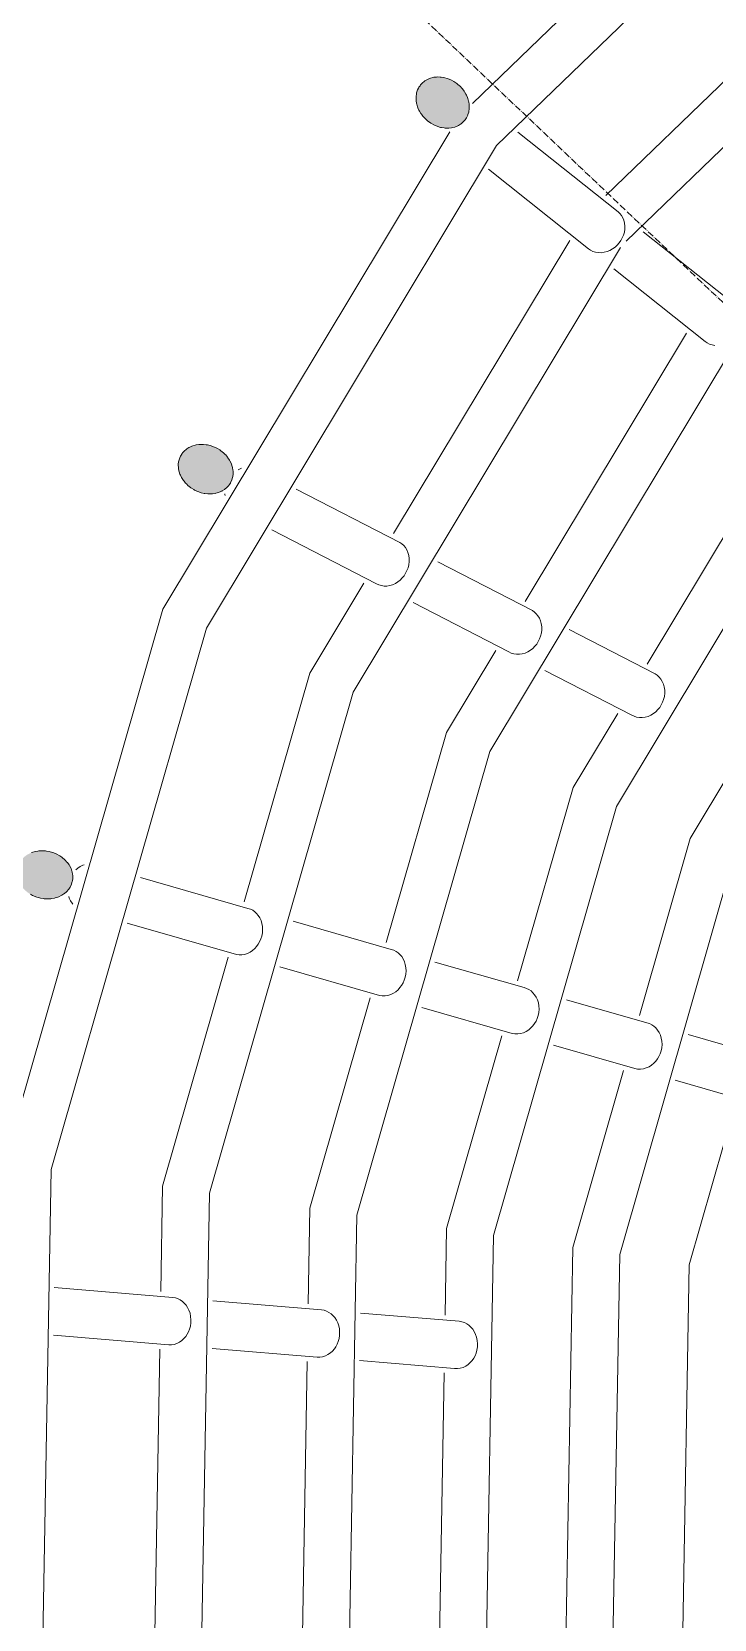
# Model space of a CAD drawing. Header units: millimetres. Extents: x -100577 to 287200, y -212120 to 238461.
# Drawn here: x 57379 to 57638, y 47316 to 47919 of the extents above; entities that cross this region are included whole.
import ezdxf

# ---------------------------------------------------------------- set-up
doc = ezdxf.new("R2010")
doc.units = ezdxf.units.MM
doc.linetypes.add('DASHDOT', pattern=[3.556, 2.54, -0.508, 0, -0.508])
for name, color, linetype, lineweight in [('02_切断（家具）', 8, 'Continuous', 18), ('11_見えがかり（家具）', 8, 'Continuous', 9), ('70_断面の位置', 6, 'DASHDOT', 9)]:
    doc.layers.add(name, color=color, linetype=linetype, lineweight=lineweight)

msp = doc.modelspace()

# ---------------------------------------------------------------- hatches: boundary and pattern name
at = {"layer": '02_切断（家具）'}
for points in [[(57543.81, 47886.18), (57543.33, 47885.47), (57543.2, 47885.28), (57542.62, 47884.65), (57542.46, 47884.48), (57541.77, 47883.92), (57541.58, 47883.76), (57540.77, 47883.29), (57540.55, 47883.16), (57539.64, 47882.79), (57539.39, 47882.69), (57538.4, 47882.45), (57538.12, 47882.39), (57537.08, 47882.29), (57536.78, 47882.26), (57535.72, 47882.3), (57535.4, 47882.32), (57534.34, 47882.5), (57534.02, 47882.55), (57533, 47882.86), (57532.68, 47882.96), (57531.73, 47883.37), (57531.41, 47883.51), (57530.54, 47884), (57530.24, 47884.17), (57529.46, 47884.73), (57529.19, 47884.93), (57528.48, 47885.55), (57528.22, 47885.78), (57527.55, 47886.5), (57527.31, 47886.77), (57526.72, 47887.57), (57526.49, 47887.88), (57525.99, 47888.75), (57525.79, 47889.1), (57525.41, 47890.01), (57525.25, 47890.39), (57524.99, 47891.32), (57524.88, 47891.72), (57524.76, 47892.65), (57524.7, 47893.06), (57524.71, 47893.96), (57524.72, 47894.36), (57524.85, 47895.22), (57524.91, 47895.6), (57525.16, 47896.38), (57525.27, 47896.74), (57525.61, 47897.44), (57525.77, 47897.76), (57526.19, 47898.38), (57526.38, 47898.66), (57526.89, 47899.21), (57527.12, 47899.46), (57527.73, 47899.95), (57528, 47900.18), (57528.72, 47900.59), (57529.03, 47900.78), (57529.84, 47901.11), (57530.2, 47901.25), (57531.08, 47901.46), (57531.46, 47901.55), (57532.41, 47901.64), (57532.81, 47901.68), (57533.78, 47901.64), (57534.19, 47901.62), (57535.17, 47901.45), (57535.57, 47901.38), (57536.53, 47901.09), (57536.91, 47900.98), (57537.82, 47900.58), (57538.17, 47900.43), (57539.03, 47899.95), (57539.34, 47899.77), (57540.12, 47899.21), (57540.39, 47899.01), (57541.11, 47898.38), (57541.37, 47898.16), (57542.05, 47897.42), (57542.28, 47897.17), (57542.89, 47896.33), (57543.1, 47896.06), (57543.62, 47895.13), (57543.79, 47894.84), (57544.21, 47893.85), (57544.33, 47893.55), (57544.61, 47892.53), (57544.7, 47892.22), (57544.84, 47891.18), (57544.88, 47890.88), (57544.87, 47889.87), (57544.87, 47889.58), (57544.71, 47888.61), (57544.67, 47888.34), (57544.39, 47887.45), (57544.31, 47887.2), (57543.92, 47886.4)], [(57454.25, 47747.6), (57453.77, 47746.9), (57453.64, 47746.71), (57453.05, 47746.07), (57452.9, 47745.9), (57452.19, 47745.32), (57452, 47745.16), (57451.18, 47744.67), (57450.95, 47744.53), (57450.03, 47744.14), (57449.76, 47744.03), (57448.76, 47743.76), (57448.47, 47743.68), (57447.41, 47743.54), (57447.09, 47743.5), (57446.01, 47743.5), (57445.67, 47743.5), (57444.6, 47743.64), (57444.25, 47743.68), (57443.22, 47743.93), (57442.87, 47744.02), (57441.9, 47744.37), (57441.56, 47744.5), (57440.67, 47744.94), (57440.35, 47745.1), (57439.55, 47745.6), (57439.26, 47745.79), (57438.52, 47746.37), (57438.25, 47746.58), (57437.56, 47747.25), (57437.29, 47747.51), (57436.68, 47748.26), (57436.43, 47748.56), (57435.91, 47749.37), (57435.7, 47749.71), (57435.29, 47750.58), (57435.12, 47750.94), (57434.84, 47751.84), (57434.72, 47752.23), (57434.58, 47753.12), (57434.52, 47753.52), (57434.51, 47754.4), (57434.51, 47754.79), (57434.63, 47755.62), (57434.69, 47756), (57434.93, 47756.78), (57435.04, 47757.13), (57435.38, 47757.83), (57435.53, 47758.14), (57435.96, 47758.76), (57436.15, 47759.04), (57436.66, 47759.6), (57436.89, 47759.85), (57437.51, 47760.36), (57437.79, 47760.58), (57438.51, 47761.02), (57438.83, 47761.22), (57439.66, 47761.57), (57440.02, 47761.72), (57440.93, 47761.96), (57441.32, 47762.07), (57442.29, 47762.19), (57442.69, 47762.24), (57443.7, 47762.24), (57444.11, 47762.24), (57445.13, 47762.12), (57445.53, 47762.07), (57446.53, 47761.82), (57446.91, 47761.73), (57447.87, 47761.38), (57448.22, 47761.25), (57449.12, 47760.81), (57449.43, 47760.65), (57450.25, 47760.13), (57450.53, 47759.96), (57451.28, 47759.36), (57451.54, 47759.16), (57452.26, 47758.46), (57452.49, 47758.24), (57453.14, 47757.44), (57453.35, 47757.19), (57453.91, 47756.3), (57454.08, 47756.04), (57454.53, 47755.08), (57454.66, 47754.8), (57454.97, 47753.81), (57455.06, 47753.52), (57455.22, 47752.51), (57455.27, 47752.23), (57455.27, 47751.23), (57455.28, 47750.96), (57455.14, 47750.01), (57455.1, 47749.75), (57454.82, 47748.86), (57454.75, 47748.62), (57454.36, 47747.82)], [(57393.43, 47594.19), (57392.94, 47593.47), (57392.8, 47593.28), (57392.21, 47592.63), (57392.05, 47592.45), (57391.33, 47591.86), (57391.13, 47591.69), (57390.3, 47591.17), (57390.06, 47591.02), (57389.13, 47590.6), (57388.86, 47590.47), (57387.84, 47590.17), (57387.53, 47590.07), (57386.47, 47589.89), (57386.13, 47589.83), (57385.04, 47589.78), (57384.68, 47589.77), (57383.6, 47589.85), (57383.23, 47589.87), (57382.19, 47590.07), (57381.82, 47590.14), (57380.84, 47590.44), (57380.48, 47590.55), (57379.58, 47590.94), (57379.25, 47591.08), (57378.44, 47591.54), (57378.13, 47591.71), (57377.38, 47592.23), (57377.09, 47592.44), (57376.4, 47593.05), (57376.12, 47593.3), (57375.49, 47594), (57375.24, 47594.29), (57374.71, 47595.06), (57374.48, 47595.38), (57374.07, 47596.21), (57373.89, 47596.57), (57373.61, 47597.42), (57373.48, 47597.8), (57373.33, 47598.67), (57373.27, 47599.06), (57373.26, 47599.92), (57373.25, 47600.3), (57373.37, 47601.13), (57373.43, 47601.5), (57373.67, 47602.27), (57373.78, 47602.62), (57374.13, 47603.32), (57374.29, 47603.64), (57374.72, 47604.26), (57374.91, 47604.55), (57375.43, 47605.12), (57375.67, 47605.37), (57376.3, 47605.9), (57376.58, 47606.13), (57377.33, 47606.6), (57377.65, 47606.8), (57378.5, 47607.19), (57378.86, 47607.35), (57379.79, 47607.63), (57380.18, 47607.75), (57381.18, 47607.92), (57381.58, 47607.99), (57382.63, 47608.04), (57383.03, 47608.05), (57384.08, 47607.98), (57384.48, 47607.95), (57385.51, 47607.75), (57385.89, 47607.68), (57386.88, 47607.38), (57387.23, 47607.27), (57388.15, 47606.87), (57388.47, 47606.74), (57389.31, 47606.27), (57389.59, 47606.11), (57390.37, 47605.56), (57390.62, 47605.38), (57391.36, 47604.73), (57391.6, 47604.52), (57392.27, 47603.76), (57392.48, 47603.53), (57393.06, 47602.69), (57393.23, 47602.44), (57393.69, 47601.52), (57393.82, 47601.26), (57394.14, 47600.29), (57394.23, 47600.02), (57394.4, 47599.04), (57394.45, 47598.76), (57394.46, 47597.79), (57394.46, 47597.52), (57394.32, 47596.58), (57394.28, 47596.32), (57394, 47595.44), (57393.93, 47595.21), (57393.53, 47594.4)]]:
    msp.add_hatch(color=8, dxfattribs=at).paths.add_polyline_path(points)

# ---------------------------------------------------------------- linework, layer by layer
for points in [[(57543.81, 47886.18), (57543.33, 47885.47), (57543.2, 47885.28), (57542.62, 47884.65), (57542.46, 47884.48), (57541.77, 47883.92), (57541.58, 47883.76), (57540.77, 47883.29), (57540.55, 47883.16), (57539.64, 47882.79), (57539.39, 47882.69), (57538.4, 47882.45), (57538.12, 47882.39), (57537.08, 47882.29), (57536.78, 47882.26), (57535.72, 47882.3), (57535.4, 47882.32), (57534.34, 47882.5), (57534.02, 47882.55), (57533, 47882.86), (57532.68, 47882.96), (57531.73, 47883.37), (57531.41, 47883.51), (57530.54, 47884), (57530.24, 47884.17), (57529.46, 47884.73), (57529.19, 47884.93), (57528.48, 47885.55), (57528.22, 47885.78), (57527.55, 47886.5), (57527.31, 47886.77), (57526.72, 47887.57), (57526.49, 47887.88), (57525.99, 47888.75), (57525.79, 47889.1), (57525.41, 47890.01), (57525.25, 47890.39), (57524.99, 47891.32), (57524.88, 47891.72), (57524.76, 47892.65), (57524.7, 47893.06), (57524.71, 47893.96), (57524.72, 47894.36), (57524.85, 47895.22), (57524.91, 47895.6), (57525.16, 47896.38), (57525.27, 47896.74), (57525.61, 47897.44), (57525.77, 47897.76), (57526.19, 47898.38), (57526.38, 47898.66), (57526.89, 47899.21), (57527.12, 47899.46), (57527.73, 47899.95), (57528, 47900.18), (57528.72, 47900.59), (57529.03, 47900.78), (57529.84, 47901.11), (57530.2, 47901.25), (57531.08, 47901.46), (57531.46, 47901.55), (57532.41, 47901.64), (57532.81, 47901.68), (57533.78, 47901.64), (57534.19, 47901.62), (57535.17, 47901.45), (57535.57, 47901.38), (57536.53, 47901.09), (57536.91, 47900.98), (57537.82, 47900.58), (57538.17, 47900.43), (57539.03, 47899.95), (57539.34, 47899.77), (57540.12, 47899.21), (57540.39, 47899.01), (57541.11, 47898.38), (57541.37, 47898.16), (57542.05, 47897.42), (57542.28, 47897.17), (57542.89, 47896.33), (57543.1, 47896.06), (57543.62, 47895.13), (57543.79, 47894.84), (57544.21, 47893.85), (57544.33, 47893.55), (57544.61, 47892.53), (57544.7, 47892.22), (57544.84, 47891.18), (57544.88, 47890.88), (57544.87, 47889.87), (57544.87, 47889.58), (57544.71, 47888.61), (57544.67, 47888.34), (57544.39, 47887.45), (57544.31, 47887.2), (57543.92, 47886.4), (57543.81, 47886.18)], [(57454.25, 47747.6), (57453.77, 47746.9), (57453.64, 47746.71), (57453.05, 47746.07), (57452.9, 47745.9), (57452.19, 47745.32), (57452, 47745.16), (57451.18, 47744.67), (57450.95, 47744.53), (57450.03, 47744.14), (57449.76, 47744.03), (57448.76, 47743.76), (57448.47, 47743.68), (57447.41, 47743.54), (57447.09, 47743.5), (57446.01, 47743.5), (57445.67, 47743.5), (57444.6, 47743.64), (57444.25, 47743.68), (57443.22, 47743.93), (57442.87, 47744.02), (57441.9, 47744.37), (57441.56, 47744.5), (57440.67, 47744.94), (57440.35, 47745.1), (57439.55, 47745.6), (57439.26, 47745.79), (57438.52, 47746.37), (57438.25, 47746.58), (57437.56, 47747.25), (57437.29, 47747.51), (57436.68, 47748.26), (57436.43, 47748.56), (57435.91, 47749.37), (57435.7, 47749.71), (57435.29, 47750.58), (57435.12, 47750.94), (57434.84, 47751.84), (57434.72, 47752.23), (57434.58, 47753.12), (57434.52, 47753.52), (57434.51, 47754.4), (57434.51, 47754.79), (57434.63, 47755.62), (57434.69, 47756), (57434.93, 47756.78), (57435.04, 47757.13), (57435.38, 47757.83), (57435.53, 47758.14), (57435.96, 47758.76), (57436.15, 47759.04), (57436.66, 47759.6), (57436.89, 47759.85), (57437.51, 47760.36), (57437.79, 47760.58), (57438.51, 47761.02), (57438.83, 47761.22), (57439.66, 47761.57), (57440.02, 47761.72), (57440.93, 47761.96), (57441.32, 47762.07), (57442.29, 47762.19), (57442.69, 47762.24), (57443.7, 47762.24), (57444.11, 47762.24), (57445.13, 47762.12), (57445.53, 47762.07), (57446.53, 47761.82), (57446.91, 47761.73), (57447.87, 47761.38), (57448.22, 47761.25), (57449.12, 47760.81), (57449.43, 47760.65), (57450.25, 47760.13), (57450.53, 47759.96), (57451.28, 47759.36), (57451.54, 47759.16), (57452.26, 47758.46), (57452.49, 47758.24), (57453.14, 47757.44), (57453.35, 47757.19), (57453.91, 47756.3), (57454.08, 47756.04), (57454.53, 47755.08), (57454.66, 47754.8), (57454.97, 47753.81), (57455.06, 47753.52), (57455.22, 47752.51), (57455.27, 47752.23), (57455.27, 47751.23), (57455.28, 47750.96), (57455.14, 47750.01), (57455.1, 47749.75), (57454.82, 47748.86), (57454.75, 47748.62), (57454.36, 47747.82), (57454.25, 47747.6)], [(57378.86, 47607.35), (57379.79, 47607.63), (57380.18, 47607.75), (57381.18, 47607.92), (57381.58, 47607.99), (57382.63, 47608.04), (57383.03, 47608.05), (57384.08, 47607.98), (57384.48, 47607.95), (57385.51, 47607.75), (57385.89, 47607.68), (57386.88, 47607.38), (57387.23, 47607.27), (57388.15, 47606.87), (57388.47, 47606.74), (57389.31, 47606.27), (57389.59, 47606.11), (57390.37, 47605.56), (57390.62, 47605.38), (57391.36, 47604.73), (57391.6, 47604.52), (57392.27, 47603.76), (57392.48, 47603.53), (57393.06, 47602.69), (57393.23, 47602.44), (57393.69, 47601.52), (57393.82, 47601.26), (57394.14, 47600.29), (57394.23, 47600.02), (57394.4, 47599.04), (57394.45, 47598.76), (57394.46, 47597.79), (57394.46, 47597.52), (57394.32, 47596.58), (57394.28, 47596.32), (57394, 47595.44), (57393.93, 47595.21), (57393.53, 47594.4), (57393.43, 47594.19)], [(57393.43, 47594.19), (57392.94, 47593.47), (57392.8, 47593.28), (57392.21, 47592.63), (57392.05, 47592.45), (57391.33, 47591.86), (57391.13, 47591.69), (57390.3, 47591.17), (57390.06, 47591.02), (57389.13, 47590.6), (57388.86, 47590.47), (57387.84, 47590.17), (57387.53, 47590.07), (57386.47, 47589.89), (57386.13, 47589.83), (57385.04, 47589.78), (57384.68, 47589.77), (57383.6, 47589.85), (57383.23, 47589.87), (57382.19, 47590.07), (57381.82, 47590.14), (57380.84, 47590.44), (57380.48, 47590.55), (57379.58, 47590.94), (57379.25, 47591.08), (57378.44, 47591.54)]]:
    msp.add_lwpolyline(points, dxfattribs=at)
at = {"layer": '11_見えがかり（家具）'}
for points in [[(57546.04, 47891.64), (57698.27, 48038.65), (57889.31, 48144.55), (58094.56, 48195.72)], [(58107.6, 48118.48), (57918.18, 48071.26), (57745.13, 47975.33), (57604.38, 47839.41)], [(57708.98, 48024.18), (57555.23, 47875.71), (57445.15, 47692.51), (57386.24, 47487.06)], [(57386.24, 47487.06), (57382.51, 47273.36), (57434.21, 47065.97), (57537.83, 46879.04), (57686.3, 46725.29), (57869.51, 46615.22), (58074.96, 46556.3), (58288.66, 46552.57), (58496.04, 46604.28), (58682.97, 46707.9), (58836.72, 46856.37), (58946.8, 47039.57), (59005.71, 47245.02), (59009.44, 47458.72), (58957.74, 47666.11), (58854.12, 47853.04), (58705.65, 48006.78)], [(57596.65, 47856.75), (57689.99, 47946.89)], [(57364.74, 47278.16), (57368.44, 47489.72), (57428.64, 47699.69), (57537.5, 47880.85)], [(57563.34, 47880.76), (57601.35, 47850.52), (57602.03, 47849.9), (57602.64, 47849.15), (57603.16, 47848.28), (57603.56, 47847.3), (57603.82, 47846.23), (57603.94, 47845.1), (57603.9, 47843.94), (57603.7, 47842.78), (57603.37, 47841.65), (57602.91, 47840.59), (57602.36, 47839.61), (57601.73, 47838.73), (57601.01, 47837.91), (57600.18, 47837.15), (57599.24, 47836.47), (57598.22, 47835.89), (57597.14, 47835.44), (57596.01, 47835.14), (57594.89, 47835), (57593.79, 47835.01), (57592.74, 47835.18), (57591.77, 47835.49), (57590.91, 47835.92), (57590.15, 47836.44), (57552.13, 47866.67)], [(57516.19, 47728.4), (57583.02, 47839.62)], [(57610.9, 47842.93), (57645.57, 47815.35)], [(57602.24, 47836.96), (57500.88, 47668.27), (57446.34, 47478.07)], [(57638.05, 47799.81), (57636.99, 47799.98), (57636.02, 47800.3), (57635.14, 47800.73), (57634.37, 47801.26), (57599.7, 47828.84)], [(57566.1, 47702.69), (57627.24, 47804.44)], [(57645.52, 47800.21), (57552.7, 47645.74), (57502.23, 47469.72)], [(57687.01, 47768.4), (57600.75, 47624.85), (57554.05, 47461.98)], [(57612.38, 47678.85), (57668.25, 47771.83)], [(57457.22, 47752.66), (57457.41, 47752.78), (57458.45, 47753.26), (57458.51, 47753.27)], [(57452.24, 47742.84), (57452.19, 47743.25), (57452.19, 47743.44)], [(57479.21, 47745.31), (57518.57, 47725.04), (57519.33, 47724.52), (57520.02, 47723.89), (57520.64, 47723.13), (57521.18, 47722.24), (57521.61, 47721.25), (57521.91, 47720.15), (57522.06, 47719), (57522.06, 47717.81), (57521.92, 47716.61), (57521.64, 47715.45), (57521.23, 47714.36), (57520.73, 47713.34), (57520.15, 47712.43), (57519.48, 47711.58), (57518.7, 47710.79), (57517.81, 47710.08), (57516.84, 47709.47), (57515.8, 47708.99), (57514.71, 47708.66), (57513.62, 47708.5), (57512.55, 47708.5), (57511.52, 47708.66), (57510.57, 47708.96), (57509.71, 47709.38), (57469.93, 47729.86)], [(57724.82, 47738.09), (57645.17, 47605.53), (57601.96, 47454.82)], [(57609.39, 47545.48), (57628.67, 47612.71), (57706.15, 47741.67)], [(57532.89, 47717.66), (57568.82, 47699.16), (57569.59, 47698.63), (57570.29, 47697.99), (57570.92, 47697.22), (57571.47, 47696.33), (57571.9, 47695.33), (57572.21, 47694.23), (57572.37, 47693.07), (57572.38, 47691.87), (57572.23, 47690.68), (57571.95, 47689.52), (57571.55, 47688.42), (57571.04, 47687.41), (57570.46, 47686.5), (57569.78, 47685.65), (57569, 47684.86), (57568.11, 47684.15), (57567.13, 47683.55), (57566.08, 47683.08), (57564.98, 47682.76), (57563.88, 47682.6), (57562.8, 47682.61), (57561.76, 47682.78), (57560.8, 47683.09), (57559.92, 47683.52), (57523.61, 47702.22)], [(57459.48, 47588.63), (57484.38, 47675.45), (57504.91, 47709.62)], [(57582.8, 47691.95), (57615.42, 47675.15), (57616.2, 47674.62), (57616.91, 47673.98), (57617.55, 47673.2), (57618.1, 47672.3), (57618.54, 47671.29), (57618.85, 47670.19), (57619.02, 47669.02), (57619.03, 47667.83), (57618.89, 47666.63), (57618.61, 47665.47), (57618.21, 47664.37), (57617.7, 47663.36), (57617.11, 47662.45), (57616.44, 47661.61), (57615.65, 47660.82), (57614.75, 47660.11), (57613.76, 47659.52), (57612.7, 47659.05), (57611.6, 47658.74), (57610.48, 47658.59), (57609.39, 47658.61), (57608.34, 47658.78), (57607.37, 47659.1), (57606.49, 47659.54), (57573.53, 47676.51)], [(57513.33, 47573.19), (57536.2, 47652.92), (57554.89, 47684.03)], [(57563.23, 47558.71), (57584.25, 47632.03), (57601.17, 47660.19)], [(57395.6, 47600.76), (57396.39, 47601.45), (57397.32, 47602.08), (57398.32, 47602.57), (57398.75, 47602.71)], [(57420.1, 47597.88), (57460.92, 47586.17), (57461.87, 47585.86), (57462.74, 47585.44), (57463.5, 47584.91), (57464.2, 47584.27), (57464.85, 47583.5), (57465.42, 47582.59), (57465.88, 47581.58), (57466.22, 47580.47), (57466.42, 47579.29), (57466.48, 47578.07), (57466.39, 47576.86), (57466.16, 47575.68), (57465.81, 47574.56), (57465.36, 47573.52), (57464.83, 47572.59), (57464.21, 47571.72), (57463.48, 47570.91), (57462.65, 47570.18), (57461.72, 47569.56), (57460.72, 47569.07), (57459.67, 47568.73), (57458.6, 47568.56), (57457.55, 47568.56), (57456.54, 47568.71), (57415.14, 47580.59)], [(57394.48, 47587.79), (57394.19, 47588.14), (57393.62, 47589.04), (57393.16, 47590.06), (57392.97, 47590.68)], [(57478.02, 47581.27), (57515.27, 47570.59), (57516.23, 47570.27), (57517.1, 47569.84), (57517.88, 47569.3), (57518.59, 47568.66), (57519.24, 47567.88), (57519.81, 47566.97), (57520.28, 47565.95), (57520.62, 47564.83), (57520.83, 47563.65), (57520.88, 47562.44), (57520.79, 47561.22), (57520.57, 47560.04), (57520.21, 47558.92), (57519.76, 47557.89), (57519.22, 47556.96), (57518.59, 47556.1), (57517.85, 47555.29), (57517.01, 47554.56), (57516.07, 47553.95), (57515.06, 47553.47), (57514, 47553.14), (57512.92, 47552.97), (57511.85, 47552.98), (57510.83, 47553.15), (57473.06, 47563.98)], [(57427.85, 47440.83), (57428.54, 47480.73), (57453.46, 47567.64)], [(57531.87, 47565.83), (57565.66, 47556.14), (57566.63, 47555.82), (57567.51, 47555.37), (57568.3, 47554.83), (57569.02, 47554.18), (57569.68, 47553.4), (57570.25, 47552.48), (57570.73, 47551.46), (57571.08, 47550.34), (57571.28, 47549.15), (57571.34, 47547.93), (57571.25, 47546.72), (57571.02, 47545.53), (57570.66, 47544.42), (57570.2, 47543.39), (57569.66, 47542.46), (57569.02, 47541.6), (57568.27, 47540.8), (57567.42, 47540.08), (57566.47, 47539.47), (57565.44, 47539), (57564.37, 47538.68), (57563.28, 47538.52), (57562.2, 47538.54), (57561.17, 47538.71), (57526.91, 47548.53)], [(57483.8, 47436.17), (57484.43, 47472.38), (57507.31, 47552.19)], [(57581.81, 47551.51), (57612.25, 47542.78), (57613.23, 47542.45), (57614.12, 47542), (57614.92, 47541.45), (57615.64, 47540.79), (57616.31, 47540), (57616.89, 47539.09), (57617.37, 47538.05), (57617.72, 47536.93), (57617.93, 47535.74), (57617.99, 47534.52), (57617.9, 47533.3), (57617.66, 47532.12), (57617.3, 47531.01), (57616.83, 47529.98), (57616.29, 47529.05), (57615.64, 47528.2), (57614.89, 47527.4), (57614.02, 47526.69), (57613.06, 47526.09), (57612.03, 47525.62), (57610.94, 47525.31), (57609.84, 47525.16), (57608.75, 47525.18), (57607.7, 47525.37), (57576.85, 47534.21)], [(57535.68, 47431.86), (57536.25, 47464.64), (57557.25, 47537.86)], [(57627.97, 47538.27), (57655.15, 47530.48)], [(57581.53, 47306.94), (57584.15, 47457.48), (57603.41, 47524.62)], [(57650.55, 47513.08), (57623.01, 47520.98)], [(57625.84, 47311.99), (57628.27, 47450.88), (57645.97, 47512.63)], [(57446.34, 47478.07), (57442.94, 47282.89)], [(57502.23, 47469.72), (57499.05, 47287.58)], [(57554.05, 47461.98), (57551.13, 47294.52)], [(57601.96, 47454.82), (57599.26, 47300.24)], [(57387.46, 47442.25), (57432.44, 47438.52), (57433.44, 47438.35), (57434.4, 47438.03), (57435.27, 47437.58), (57436.06, 47437.04), (57436.78, 47436.39), (57437.45, 47435.6), (57438.05, 47434.68), (57438.55, 47433.65), (57438.94, 47432.52), (57439.19, 47431.33), (57439.3, 47430.1), (57439.26, 47428.87), (57439.09, 47427.68), (57438.79, 47426.55), (57438.39, 47425.51), (57437.91, 47424.58), (57437.33, 47423.71), (57436.64, 47422.9), (57435.85, 47422.17), (57434.95, 47421.55), (57433.99, 47421.06), (57432.96, 47420.74), (57431.91, 47420.58), (57430.87, 47420.58), (57387.14, 47424.22)], [(57447.63, 47437.25), (57488.79, 47433.83), (57489.81, 47433.65), (57490.77, 47433.33), (57491.66, 47432.88), (57492.45, 47432.33), (57493.18, 47431.67), (57493.86, 47430.88), (57494.46, 47429.96), (57494.97, 47428.92), (57495.35, 47427.79), (57495.6, 47426.59), (57495.71, 47425.37), (57495.67, 47424.14), (57495.49, 47422.95), (57495.18, 47421.82), (57494.77, 47420.78), (57494.28, 47419.85), (57493.69, 47418.99), (57492.99, 47418.18), (57492.19, 47417.46), (57491.28, 47416.84), (57490.3, 47416.37), (57489.26, 47416.05), (57488.2, 47415.89), (57487.14, 47415.91), (57447.32, 47419.22)], [(57503.58, 47432.6), (57541.05, 47429.49), (57542.08, 47429.3), (57543.06, 47428.97), (57543.95, 47428.52), (57544.75, 47427.96), (57545.48, 47427.3), (57546.17, 47426.5), (57546.77, 47425.57), (57547.28, 47424.53), (57547.67, 47423.4), (57547.92, 47422.2), (57548.02, 47420.97), (57547.97, 47419.74), (57547.79, 47418.55), (57547.48, 47417.43), (57547.06, 47416.39), (57546.55, 47415.46), (57545.96, 47414.61), (57545.25, 47413.8), (57544.43, 47413.08), (57543.51, 47412.48), (57542.51, 47412.01), (57541.46, 47411.7), (57540.38, 47411.55), (57539.31, 47411.57), (57503.27, 47414.57)], [(57425.2, 47289.28), (57427.46, 47418.93)], [(57481.34, 47295.54), (57483.41, 47414.28)], [(57533.4, 47301.47), (57535.29, 47409.96)]]:
    msp.add_lwpolyline(points, dxfattribs=at)
at = {"layer": '70_断面の位置'}
msp.add_lwpolyline([(76403.21, 30015.62), (48835.97, 56169.92)], dxfattribs=at)

doc.saveas('drawing.dxf')
